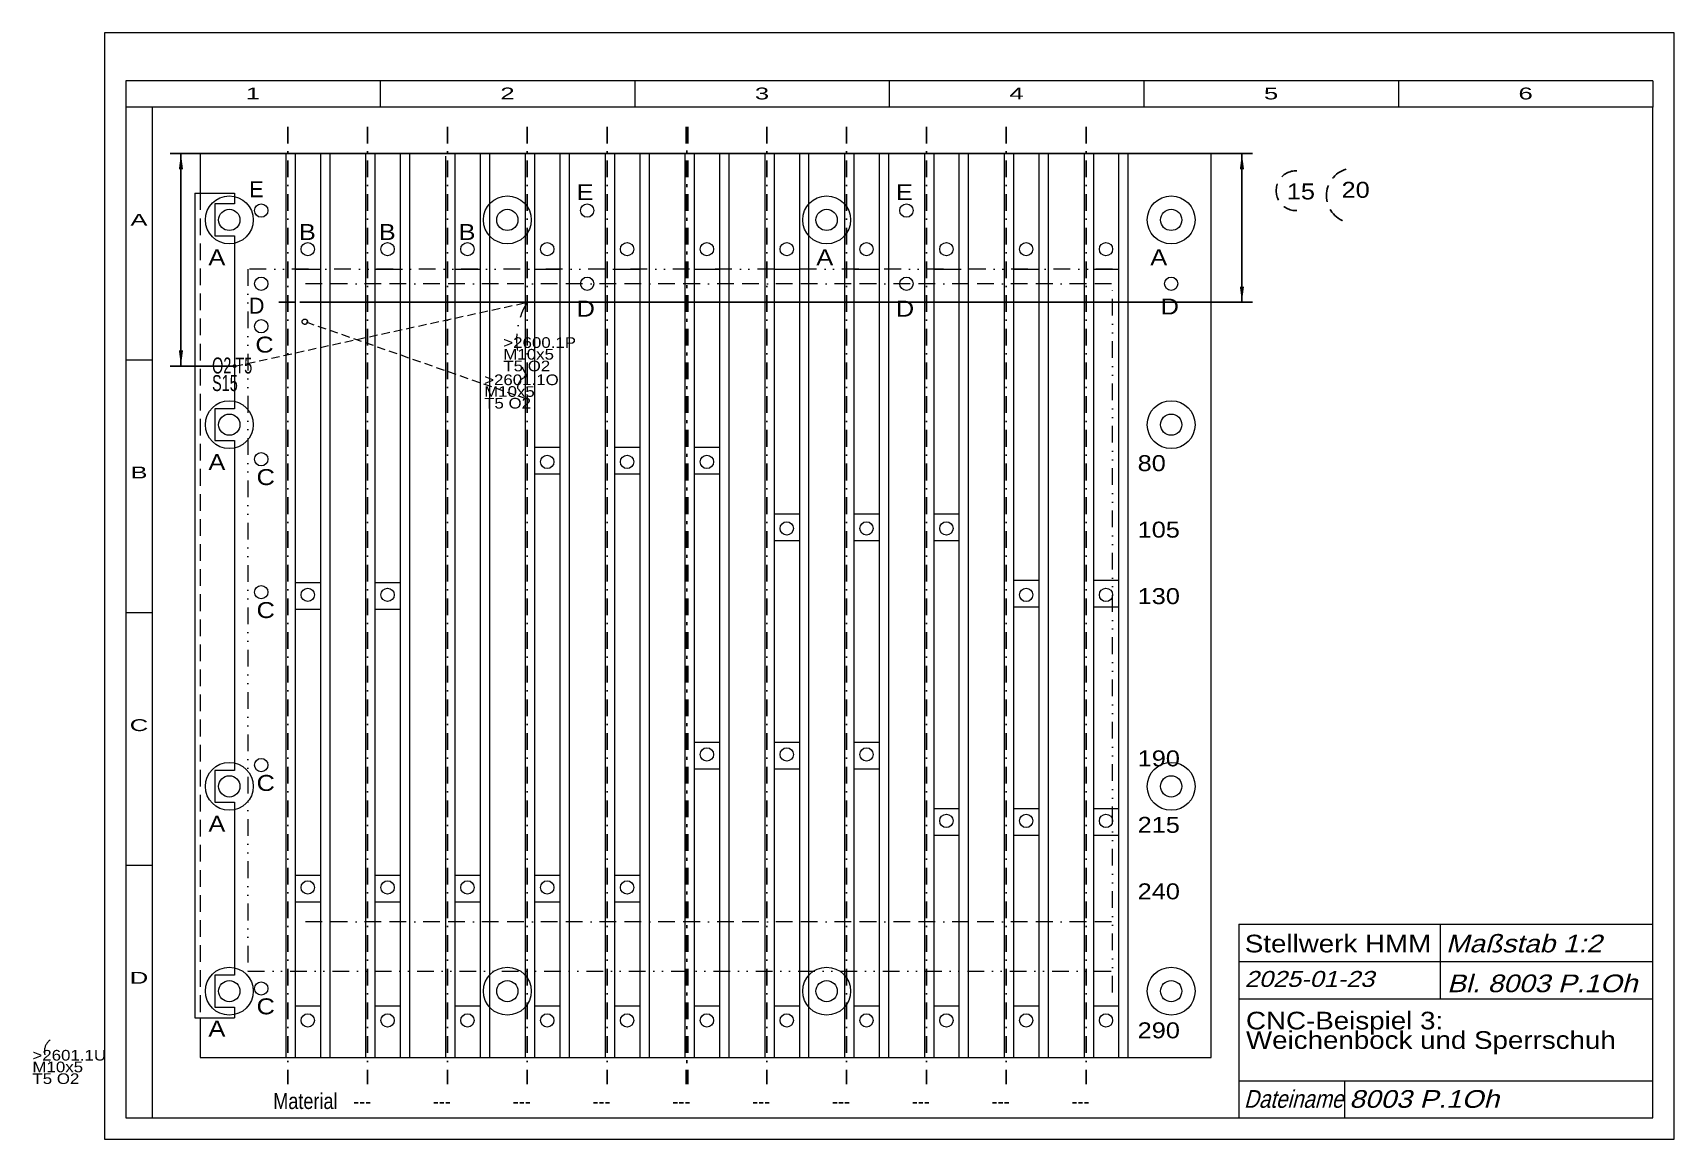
# Model space of a CAD drawing. Extents: x -25 to 592, y 2 to 418.
import ezdxf
from ezdxf.enums import TextEntityAlignment as Align

# ---------------------------------------------------------------- set-up
doc = ezdxf.new("R2010")
doc.units = 0
doc.header["$LTSCALE"] = 12.565317
for name, pattern in [('BORDER', [1.75, 0.5, -0.25, 0.5, -0.25, 0, -0.25]), ('DASHDOT', [1, 0.5, -0.25, 0, -0.25]), ('DASHED', [0.75, 0.5, -0.25]), ('DIVIDE', [1.25, 0.5, -0.25, 0, -0.25, 0, -0.25]), ('HIDDEN', [0.375, 0.25, -0.125]), ('PHANTOM', [2.5, 1.25, -0.25, 0.25, -0.25, 0.25, -0.25])]:
    doc.linetypes.add(name, pattern=pattern)
for name, color, linetype, lineweight in [('1084___', 230, 'CONTINUOUS', 13), ('2601___ SBW-GSP', 7, 'CONTINUOUS', 0), ('2913_1 AUFSPANNPLATTE', 7, 'CONTINUOUS', 18), ('8003_1O', 7, 'CONTINUOUS', 0), ('___ 8901_2P', 54, 'CONTINUOUS', 13), ('_TEMP', 7, 'CONTINUOUS', 50), ('BEMASSUNG', 7, 'CONTINUOUS', 25), ('BESCHRIFTUNG', 7, 'CONTINUOUS', 25), ('MASSGRENZEN', 172, 'CONTINUOUS', 25), ('MASSLINIEN', 172, 'CONTINUOUS', 25), ('MASSTEXTE', 212, 'CONTINUOUS', 25), ('MITTELLINIEN', 5, 'DASHDOT', 25), ('STANDARD', 7, 'CONTINUOUS', 0)]:
    doc.layers.add(name, color=color, linetype=linetype, lineweight=lineweight)
doc.styles.add('Arial', font='arial.ttf')

# ---------------------------------------------------------------- blocks, each defined once
blk = doc.blocks.new('D204119552')
at = {"layer": 'MASSGRENZEN'}
for points in [[(30.78, 372.66), (31.56, 366.71), (29.99, 366.71)], [(30.78, 292.67), (29.99, 298.61), (31.56, 298.61)]]:
    blk.add_solid(points, dxfattribs=at)
at = {"layer": 'MASSLINIEN', "color": 172}
for p, q in [((417.95, 372.66), (26.78, 372.66)), ((30.78, 292.67), (30.78, 372.66)), ((50.95, 292.67), (26.78, 292.67))]:
    blk.add_line(p, q, dxfattribs=at)
blk = doc.blocks.new('D204119296')
at = {"layer": 'MASSGRENZEN'}
for points in [[(429.54, 372.66), (430.33, 366.71), (428.76, 366.71)], [(429.54, 316.67), (428.76, 322.61), (430.33, 322.61)]]:
    blk.add_solid(points, dxfattribs=at)
at = {"layer": 'MASSLINIEN', "color": 172}
for p, q in [((37.95, 372.66), (433.54, 372.66)), ((429.54, 316.67), (429.54, 372.66)), ((75.5, 316.67), (433.54, 316.67))]:
    blk.add_line(p, q, dxfattribs=at)

msp = doc.modelspace()

# ---------------------------------------------------------------- linework, layer by layer
at = {"layer": '1084___', "linetype": 'PHANTOM'}
msp.add_circle((50.95, 292.67), 0.5, dxfattribs=at)
at = {"layer": '2601___ SBW-GSP', "linetype": 'DASHDOT'}
msp.add_arc((-15.34, 35.09), 5.2, 125.41044, 234.58956, dxfattribs=at)
at = {"layer": '2913_1 AUFSPANNPLATTE', "color": 8}
for p, q in [((417.95, 372.66), (37.95, 372.66)), ((37.95, 372.66), (37.95, 357.66)), ((70.2, 372.66), (70.2, 32.66)), ((73.7, 372.66), (73.7, 32.66)), ((83.2, 372.66), (83.2, 32.66)), ((86.7, 372.66), (86.7, 32.66)), ((100.2, 372.66), (100.2, 32.66)), ((103.7, 372.66), (103.7, 32.66)), ((113.2, 372.66), (113.2, 32.66)), ((116.7, 372.66), (116.7, 32.66)), ((130.2, 371.66), (130.2, 32.66)), ((133.7, 372.66), (133.7, 32.66)), ((143.2, 372.66), (143.2, 32.66)), ((146.7, 372.66), (146.7, 32.66)), ((160.2, 372.66), (160.2, 32.66)), ((163.7, 372.66), (163.7, 32.66)), ((173.2, 372.66), (173.2, 32.66)), ((176.7, 372.66), (176.7, 32.66)), ((190.2, 372.66), (190.2, 32.66)), ((193.7, 372.66), (193.7, 32.66)), ((203.2, 372.66), (203.2, 32.66)), ((206.7, 372.66), (206.7, 32.66)), ((220.2, 372.66), (220.2, 32.66)), ((223.7, 372.66), (223.7, 32.66)), ((233.2, 372.66), (233.2, 32.66)), ((236.7, 372.66), (236.7, 32.66)), ((250.2, 372.66), (250.2, 32.66)), ((253.7, 372.66), (253.7, 32.66)), ((263.2, 372.66), (263.2, 32.66)), ((266.7, 372.66), (266.7, 32.66)), ((280.2, 372.66), (280.2, 32.66)), ((283.7, 372.66), (283.7, 32.66)), ((293.2, 372.66), (293.2, 32.66)), ((296.7, 372.66), (296.7, 32.66)), ((310.2, 372.66), (310.2, 32.66)), ((313.7, 372.66), (313.7, 32.66)), ((323.2, 372.66), (323.2, 32.66)), ((326.7, 372.66), (326.7, 32.66)), ((340.2, 372.66), (340.2, 32.66)), ((343.7, 372.66), (343.7, 32.66)), ((353.2, 372.66), (353.2, 32.66)), ((356.7, 372.66), (356.7, 32.66)), ((370.2, 372.66), (370.2, 32.66)), ((373.7, 372.66), (373.7, 32.66)), ((383.2, 372.66), (383.2, 32.66)), ((386.7, 372.66), (386.7, 32.66)), ((417.95, 32.66), (417.95, 372.66)), ((35.95, 357.66), (35.95, 47.66)), ((35.95, 357.66), (50.95, 357.66)), ((50.95, 353.66), (43.45, 353.66)), ((43.45, 353.66), (43.45, 341.66)), ((50.95, 357.66), (50.95, 353.66)), ((43.45, 341.66), (50.95, 341.66)), ((50.95, 341.66), (50.95, 276.66)), ((73.7, 329.16), (83.2, 329.16)), ((103.7, 329.16), (113.2, 329.16)), ((133.7, 329.16), (143.2, 329.16)), ((163.7, 329.16), (173.2, 329.16)), ((193.7, 329.16), (203.2, 329.16)), ((223.7, 329.16), (233.2, 329.16)), ((253.7, 329.16), (263.2, 329.16)), ((283.7, 329.16), (293.2, 329.16)), ((313.7, 329.16), (323.2, 329.16)), ((343.7, 329.16), (353.2, 329.16)), ((373.7, 329.16), (383.2, 329.16)), ((50.95, 276.66), (43.45, 276.66)), ((43.45, 276.66), (43.45, 264.66)), ((43.45, 264.66), (50.95, 264.66)), ((50.95, 264.66), (50.95, 140.66)), ((163.7, 262.16), (173.2, 262.16)), ((193.7, 262.16), (203.2, 262.16)), ((223.7, 262.16), (233.2, 262.16)), ((163.7, 252.16), (173.2, 252.16)), ((193.7, 252.16), (203.2, 252.16)), ((223.7, 252.16), (233.2, 252.16)), ((253.7, 237.16), (263.2, 237.16)), ((283.7, 237.16), (293.2, 237.16)), ((313.7, 237.16), (323.2, 237.16)), ((253.7, 227.16), (263.2, 227.16)), ((283.7, 227.16), (293.2, 227.16)), ((313.7, 227.16), (323.2, 227.16)), ((83.2, 211.17), (73.7, 211.17)), ((113.2, 211.17), (103.7, 211.17)), ((343.7, 212.16), (353.2, 212.16)), ((373.7, 212.16), (383.2, 212.16)), ((83.2, 201.17), (73.7, 201.17)), ((113.2, 201.17), (103.7, 201.17)), ((343.7, 202.16), (353.2, 202.16)), ((373.7, 202.16), (383.2, 202.16)), ((233.2, 151.17), (223.7, 151.17)), ((263.2, 151.17), (253.7, 151.17)), ((293.2, 151.17), (283.7, 151.17)), ((50.95, 140.66), (43.45, 140.66)), ((43.45, 140.66), (43.45, 128.66)), ((233.2, 141.17), (223.7, 141.17)), ((263.2, 141.17), (253.7, 141.17)), ((293.2, 141.17), (283.7, 141.17)), ((43.45, 128.66), (50.95, 128.66)), ((50.95, 128.66), (50.95, 63.66)), ((323.2, 126.17), (313.7, 126.17)), ((353.2, 126.17), (343.7, 126.17)), ((383.2, 126.17), (373.7, 126.17)), ((323.2, 116.17), (313.7, 116.17)), ((353.2, 116.17), (343.7, 116.17)), ((383.2, 116.17), (373.7, 116.17)), ((83.2, 101.16), (73.7, 101.16)), ((113.2, 101.16), (103.7, 101.16)), ((143.2, 101.16), (133.7, 101.16)), ((173.2, 101.16), (163.7, 101.16)), ((203.2, 101.16), (193.7, 101.16)), ((83.2, 91.16), (73.7, 91.16)), ((113.2, 91.16), (103.7, 91.16)), ((143.2, 91.16), (133.7, 91.16)), ((173.2, 91.16), (163.7, 91.16)), ((203.2, 91.16), (193.7, 91.16)), ((50.95, 63.66), (43.45, 63.66)), ((43.45, 63.66), (43.45, 51.66)), ((43.45, 51.66), (50.95, 51.66)), ((50.95, 51.66), (50.95, 47.66)), ((73.7, 52.16), (83.2, 52.16)), ((103.7, 52.16), (113.2, 52.16)), ((133.7, 52.16), (143.2, 52.16)), ((163.7, 52.16), (173.2, 52.16)), ((193.7, 52.16), (203.2, 52.16)), ((223.7, 52.16), (233.2, 52.16)), ((253.7, 52.16), (263.2, 52.16)), ((283.7, 52.16), (293.2, 52.16)), ((313.7, 52.16), (323.2, 52.16)), ((343.7, 52.16), (353.2, 52.16)), ((373.7, 52.16), (383.2, 52.16)), ((35.95, 47.66), (50.95, 47.66)), ((37.95, 47.66), (37.95, 32.66)), ((37.95, 32.66), (417.95, 32.66))]:
    msp.add_line(p, q, dxfattribs=at)
at = {"layer": '2913_1 AUFSPANNPLATTE', "color": 8, "linetype": 'DASHED'}
msp.add_line((37.95, 357.66), (37.95, 47.66), dxfattribs=at)
at = {"layer": '2913_1 AUFSPANNPLATTE', "color": 8, "linetype": 'BORDER'}
for p, q in [((380.5, 323.67), (75.5, 323.67)), ((380.5, 83.67), (75.5, 83.67))]:
    msp.add_line(p, q, dxfattribs=at)
at = {"layer": '2913_1 AUFSPANNPLATTE', "color": 8}
for centre, radius in [((48.95, 347.66), 9), ((48.95, 347.66), 4), ((60.95, 351.16), 2.5), ((153.45, 347.66), 9), ((153.45, 347.66), 4), ((183.45, 351.16), 2.5), ((273.45, 347.66), 9), ((273.45, 347.66), 4), ((303.45, 351.16), 2.5), ((402.95, 347.66), 9), ((402.95, 347.66), 4), ((78.45, 336.66), 2.5), ((108.45, 336.66), 2.5), ((138.45, 336.66), 2.5), ((168.45, 336.66), 2.5), ((198.45, 336.66), 2.5), ((228.45, 336.66), 2.5), ((258.45, 336.66), 2.5), ((288.45, 336.66), 2.5), ((318.45, 336.66), 2.5), ((348.45, 336.66), 2.5), ((378.45, 336.66), 2.5), ((60.95, 323.66), 2.5), ((183.45, 323.66), 2.5), ((303.45, 323.66), 2.5), ((402.95, 323.66), 2.5), ((60.95, 307.66), 2.5), ((48.95, 270.66), 9), ((402.95, 270.66), 9), ((48.95, 270.66), 4), ((402.95, 270.66), 4), ((60.95, 257.66), 2.5), ((168.45, 256.66), 2.5), ((198.45, 256.66), 2.5), ((228.45, 256.66), 2.5), ((258.45, 231.66), 2.5), ((288.45, 231.66), 2.5), ((318.45, 231.66), 2.5), ((60.95, 207.67), 2.5), ((78.45, 206.67), 2.5), ((108.45, 206.67), 2.5), ((348.45, 206.66), 2.5), ((378.45, 206.66), 2.5), ((228.45, 146.67), 2.5), ((258.45, 146.67), 2.5), ((288.45, 146.67), 2.5), ((48.95, 134.66), 9), ((60.95, 142.67), 2.5), ((402.95, 134.66), 9), ((48.95, 134.66), 4), ((402.95, 134.66), 4), ((318.45, 121.67), 2.5), ((348.45, 121.67), 2.5), ((378.45, 121.67), 2.5), ((78.45, 96.66), 2.5), ((108.45, 96.66), 2.5), ((138.45, 96.66), 2.5), ((168.45, 96.66), 2.5), ((198.45, 96.66), 2.5), ((48.95, 57.66), 9), ((153.45, 57.66), 9), ((273.45, 57.66), 9), ((402.95, 57.66), 9), ((48.95, 57.66), 4), ((60.95, 58.66), 2.5), ((153.45, 57.66), 4), ((273.45, 57.66), 4), ((402.95, 57.66), 4), ((78.45, 46.66), 2.5), ((108.45, 46.66), 2.5), ((138.45, 46.66), 2.5), ((168.45, 46.66), 2.5), ((198.45, 46.66), 2.5), ((228.45, 46.66), 2.5), ((258.45, 46.66), 2.5), ((288.45, 46.66), 2.5), ((318.45, 46.66), 2.5), ((348.45, 46.66), 2.5), ((378.45, 46.66), 2.5)]:
    msp.add_circle(centre, radius, dxfattribs=at)
at = {"layer": '8003_1O', "linetype": 'HIDDEN'}
for p, q in [((50.95, 292.67), (160.95, 316.67)), ((160.95, 280.19), (77.35, 309.36))]:
    msp.add_line(p, q, dxfattribs=at)
at = {"layer": '8003_1O', "linetype": 'PHANTOM'}
for centre, radius in [((77.35, 309.36), 1), ((50.95, 292.67), 0.5)]:
    msp.add_circle(centre, radius, dxfattribs=at)
at = {"layer": '8003_1O', "linetype": 'DASHDOT'}
for centre, radius, start, end in [((183.32, 302.67), 26.39, 147.96585, 212.03415), ((161.56, 284.43), 4.28, 98.22256, 261.77744)]:
    msp.add_arc(centre, radius, start, end, dxfattribs=at)
at = {"layer": '___ 8901_2P', "color": 8, "linetype": 'DIVIDE', "lineweight": 20}
for p, q in [((380.95, 329.17), (55.95, 329.17)), ((55.95, 329.17), (55.95, 64.17)), ((380.95, 57.17), (380.95, 322.17)), ((55.95, 65.17), (380.95, 65.17))]:
    msp.add_line(p, q, dxfattribs=at)
at = {"layer": '_TEMP', "lineweight": 0}
for p, q in [((428.44, 82.8), (583.83, 82.8)), ((428.44, 82.8), (428.44, 10)), ((504.04, 82.8), (504.04, 54.8)), ((428.44, 68.8), (583.83, 68.8)), ((428.44, 54.8), (583.83, 54.8)), ((428.44, 24), (583.83, 24)), ((468.04, 24), (468.04, 10))]:
    msp.add_line(p, q, dxfattribs=at)
at = {"layer": 'BESCHRIFTUNG', "linetype": 'DASHED'}
for centre, radius, start, end in [((449.92, 358.63), 7.5, 88.30685, 271.69315), ((471.78, 356.79), 10.45, 106.9107, 253.0893)]:
    msp.add_arc(centre, radius, start, end, dxfattribs=at)
at = {"layer": 'MITTELLINIEN'}
for p, q in [((70.95, 382.66), (70.95, 22.66)), ((100.95, 382.66), (100.95, 22.66)), ((130.95, 382.66), (130.95, 22.66)), ((160.95, 382.66), (160.95, 22.66)), ((190.95, 382.66), (190.95, 22.66)), ((250.95, 382.66), (250.95, 22.66)), ((280.95, 382.66), (280.95, 22.66)), ((310.95, 382.66), (310.95, 22.66)), ((340.95, 382.66), (340.95, 22.66)), ((370.95, 382.66), (370.95, 22.66)), ((390.5, 316.67), (65.5, 316.67)), ((390.5, 316.67), (65.5, 316.67))]:
    msp.add_line(p, q, dxfattribs=at)
at = {"layer": 'MITTELLINIEN', "color": 154, "lineweight": 50}
msp.add_line((220.95, 382.66), (220.95, 22.66), dxfattribs=at)
at = {"layer": 'STANDARD'}
for p, q in [((592, 418), (2, 418)), ((2, 418), (2, 2)), ((592, 2), (592, 418)), ((584, 400), (10, 400)), ((10, 400), (10, 390)), ((105.67, 400), (105.67, 390)), ((201.33, 400), (201.33, 390)), ((297, 400), (297, 390)), ((392.67, 400), (392.67, 390)), ((488.33, 400), (488.33, 390)), ((584, 400), (584, 390)), ((10, 390), (10, 10)), ((20, 390), (10, 390)), ((20, 390), (20, 10)), ((584, 390), (20, 390)), ((584, 10), (584, 390)), ((10, 295), (20, 295)), ((10, 200), (20, 200)), ((10, 105), (20, 105)), ((10, 10), (20, 10)), ((20, 10), (584, 10)), ((2, 2), (592, 2))]:
    msp.add_line(p, q, dxfattribs=at)

# ---------------------------------------------------------------- block references
at = {"layer": 'BEMASSUNG'}
for name in ['D204119552', 'D204119296']:
    msp.add_blockref(name, (0, 0), dxfattribs=at)

# ---------------------------------------------------------------- texts
at = {"layer": '8003_1O', "linetype": 'DASHDOT', "char_height": 4, "attachment_point": 1, "line_spacing_factor": 0.66, "style": 'Arial'}
for s, insert in [('\\W1.135110;>2600.1P\\PM10x5\\PT5 O2', (151.94, 303.53)), ('\\W1.135121;>2601.1O\\PM10x5\\PT5 O2', (144.73, 289.53))]:
    msp.add_mtext(s, dxfattribs=dict(at, insert=insert))
at = {"layer": '8003_1O', "linetype": 'PHANTOM', "insert": (42.47, 283.22), "char_height": 6, "attachment_point": 7, "line_spacing_factor": 0.66, "style": 'Arial'}
msp.add_mtext('\\W0.648579;O2 T5\\PS15', dxfattribs=at)
at = {"layer": 'BESCHRIFTUNG', "color": 8, "style": 'Arial'}
for s, width, p in [('E', 0.973041, (56.39, 356.2)), ('E', 1.134916, (179.49, 355.08)), ('E', 1.134916, (299.49, 355.08)), ('B', 1.134916, (75.13, 340.11)), ('B', 1.134916, (105.13, 340.11)), ('B', 1.134916, (135.13, 340.11)), ('A', 1.134916, (41.11, 330.61)), ('A', 1.134916, (269.59, 330.61)), ('A', 1.134916, (395.11, 330.61)), ('D', 0.972763, (56.27, 312.4)), ('D', 1.134937, (179.49, 311.28)), ('D', 1.134937, (299.49, 311.28)), ('D', 1.134937, (398.99, 312.09)), ('C', 1.134936, (58.75, 297.76)), ('A', 1.134916, (41.11, 253.61)), ('C', 1.134936, (59.2, 247.95)), ('C', 1.134936, (59.2, 197.95)), ('C', 1.134936, (59.2, 132.95)), ('A', 1.134916, (41.11, 117.61)), ('C', 1.134936, (59.2, 48.95)), ('A', 1.134916, (41.11, 40.61))]:
    msp.add_text(s, height=6, dxfattribs=dict(at, width=width)).set_placement(p)
at = {"layer": 'BESCHRIFTUNG', "style": 'Arial'}
for s, width, p in [('15', 1.135145, (446.41, 355.35)), ('20', 1.135145, (466.99, 355.97)), ('80', 1.135145, (390.35, 253.19)), ('105', 1.135145, (390.35, 228.19)), ('130', 1.135145, (390.35, 203.19)), ('190', 1.135145, (390.35, 142.19)), ('215', 1.135145, (390.35, 117.19)), ('240', 1.135145, (390.35, 92.19)), ('290', 1.135145, (390.35, 39.93)), ('Material', 0.810867, (65.46, 13.34)), ('---', 0.810862, (95.46, 13.34)), ('---', 0.810862, (125.46, 13.34)), ('---', 0.810862, (155.46, 13.34)), ('---', 0.810862, (185.46, 13.34)), ('---', 0.810862, (215.46, 13.34)), ('---', 0.810862, (245.46, 13.34)), ('---', 0.810862, (275.46, 13.34)), ('---', 0.810862, (305.46, 13.34)), ('---', 0.810862, (335.46, 13.34)), ('---', 0.810862, (365.46, 13.34))]:
    msp.add_text(s, height=6, dxfattribs=dict(at, width=width)).set_placement(p)
at = {"layer": 'BESCHRIFTUNG', "style": 'Arial', "width": 1.121619}
msp.add_text('Stellwerk HMM', height=6.65, dxfattribs=at).set_placement((430.63, 78.88), align=Align.TOP_LEFT)
at = {"layer": 'BESCHRIFTUNG', "style": 'Arial', "oblique": 15}
for s, height, width, p in [('Maßstab 1:2', 6.65, 1.134934, (506.23, 78.88)), ('2025-01-23', 6, 1.135137, (430.63, 65.25)), ('Bl. 8003 P.1Oh', 6.65, 1.134926, (506.67, 63.92)), ('Dateiname', 6.65, 0.829024, (430.3, 20.45)), ('8003 P.1Oh', 6.65, 1.135088, (469.9, 20.45))]:
    msp.add_text(s, height=height, dxfattribs=dict(at, width=width)).set_placement(p, align=Align.TOP_LEFT)
at = {"layer": 'BESCHRIFTUNG', "insert": (431.07, 49.92), "char_height": 6.65, "attachment_point": 1, "line_spacing_factor": 0.66, "style": 'Arial'}
msp.add_mtext('\\W1.121584;CNC-Beispiel 3:\\PWeichenbock und Sperrschuh', dxfattribs=at)
at = {"layer": 'BESCHRIFTUNG', "linetype": 'DASHDOT', "insert": (-25.04, 35.56), "char_height": 4, "attachment_point": 1, "line_spacing_factor": 0.66, "style": 'Arial'}
msp.add_mtext('\\W1.135111;>2601.1U\\PM10x5\\PT5 O2', dxfattribs=at)
at = {"layer": 'STANDARD', "style": 'Arial'}
for s, width, p in [('1', 1.547923, (57.83, 392.95)), ('2', 1.547922, (153.5, 392.95)), ('3', 1.547923, (249.17, 392.95)), ('4', 1.547923, (344.83, 392.95)), ('5', 1.547922, (440.5, 392.95)), ('6', 1.547923, (536.17, 392.95)), ('A', 1.547987, (15, 345.45)), ('B', 1.547987, (15, 250.45)), ('C', 1.548103, (15, 155.45)), ('D', 1.548104, (15, 60.45))]:
    msp.add_text(s, height=4.46, dxfattribs=dict(at, width=width)).set_placement(p, align=Align.CENTER)

doc.saveas('drawing.dxf')
